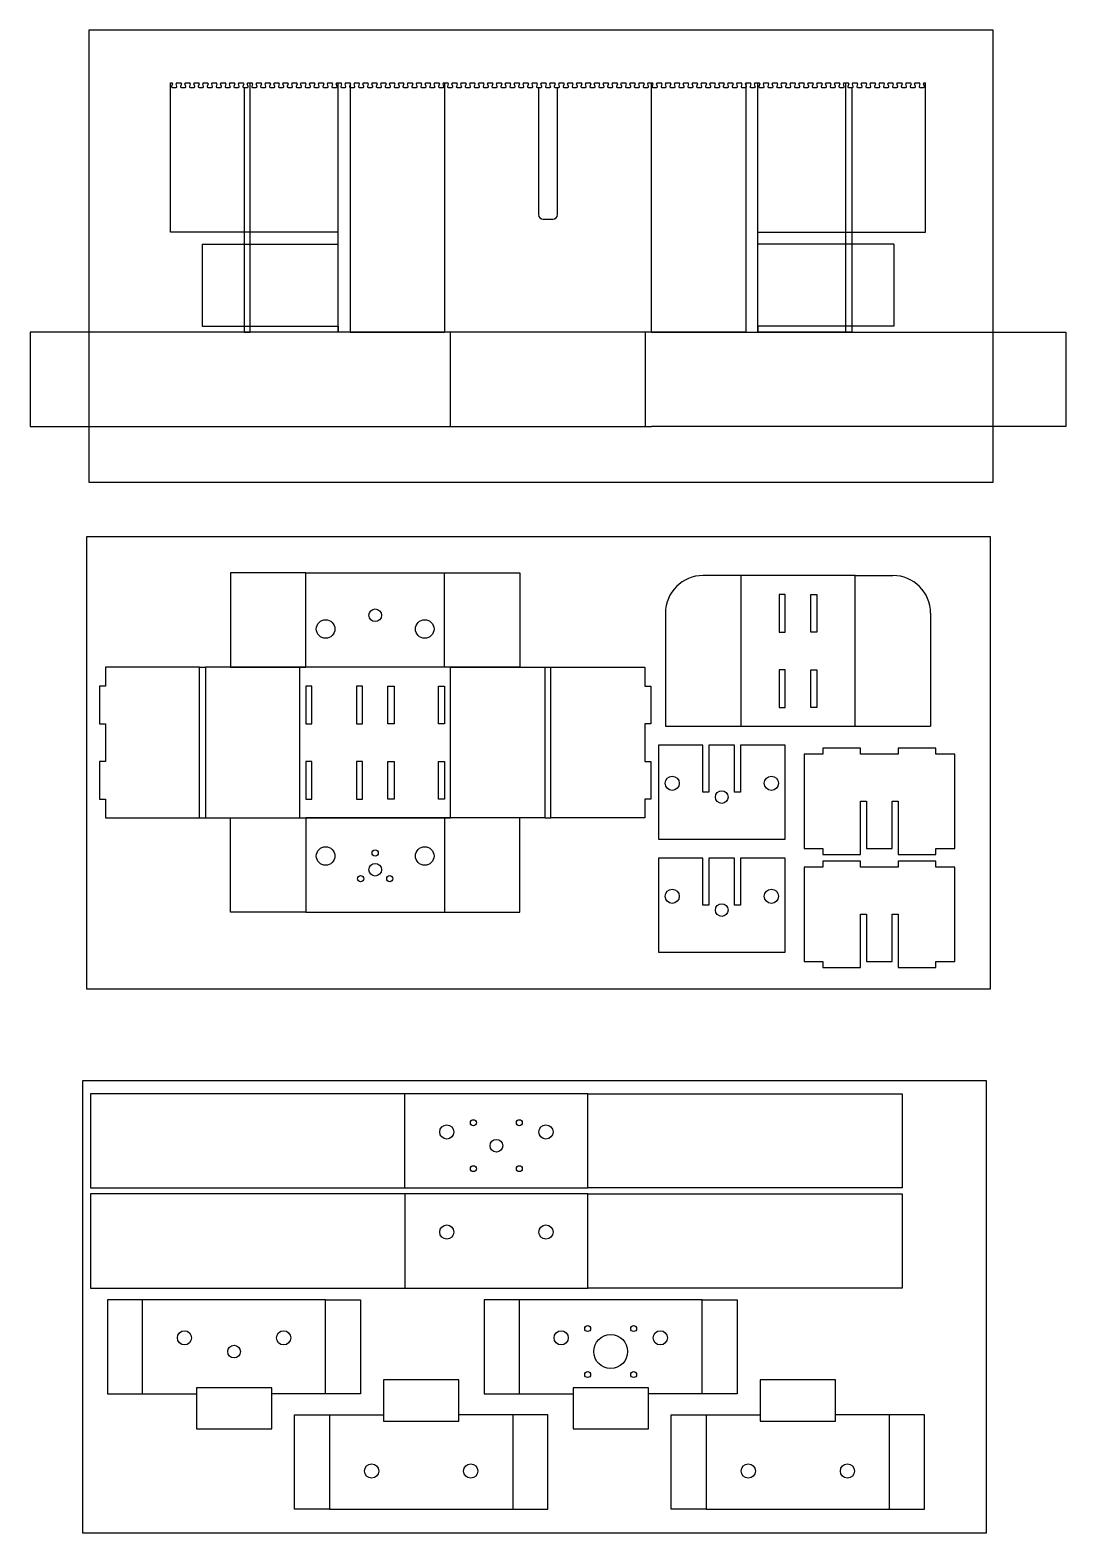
# Model space of a CAD drawing. Extents: x -68 to -11.8, y -15.7 to 62.1.
# Drawn here: x -39.28 to -11.78, y -15.71 to 24.19 of the extents above; entities that cross this region are included whole.
import ezdxf

# ---------------------------------------------------------------- set-up
doc = ezdxf.new("R2010")
doc.units = 0
for name, color, linetype in [('CUT', 5, 'CONTINUOUS'), ('DEFAULT', 7, 'CONTINUOUS'), ('SCORE', 1, 'CONTINUOUS')]:
    doc.layers.add(name, color=color, linetype=linetype)

msp = doc.modelspace()

# ---------------------------------------------------------------- linework, layer by layer
at = {"layer": 'CUT'}
for p, q in [((-35.547, 22.781), (-35.515, 22.781)), ((-35.547, 18.823), (-35.547, 22.781)), ((-35.496, 22.755), (-35.518, 22.689)), ((-35.378, 22.689), (-35.4, 22.755)), ((-35.381, 22.781), (-35.33, 22.781)), ((-35.33, 22.781), (-35.279, 22.781)), ((-35.26, 22.755), (-35.282, 22.689)), ((-35.142, 22.689), (-35.164, 22.755)), ((-35.145, 22.781), (-35.094, 22.781)), ((-35.094, 22.781), (-35.042, 22.781)), ((-35.024, 22.755), (-35.046, 22.689)), ((-34.906, 22.689), (-34.928, 22.755)), ((-34.909, 22.781), (-34.858, 22.781)), ((-34.858, 22.781), (-34.806, 22.781)), ((-34.787, 22.755), (-34.81, 22.689)), ((-34.669, 22.689), (-34.691, 22.755)), ((-34.673, 22.781), (-34.621, 22.781)), ((-34.621, 22.781), (-34.57, 22.781)), ((-34.551, 22.755), (-34.573, 22.689)), ((-34.433, 22.689), (-34.455, 22.755)), ((-34.437, 22.781), (-34.385, 22.781)), ((-34.385, 22.781), (-34.334, 22.781)), ((-34.315, 22.755), (-34.337, 22.689)), ((-34.197, 22.689), (-34.219, 22.755)), ((-34.2, 22.781), (-34.149, 22.781)), ((-34.149, 22.781), (-34.097, 22.781)), ((-34.079, 22.755), (-34.101, 22.689)), ((-33.961, 22.689), (-33.983, 22.755)), ((-33.964, 22.781), (-33.913, 22.781)), ((-33.913, 22.781), (-33.861, 22.781)), ((-33.843, 22.755), (-33.865, 22.689)), ((-33.724, 22.689), (-33.747, 22.755)), ((-33.728, 22.781), (-33.676, 22.781)), ((-33.676, 22.781), (-33.625, 22.781)), ((-33.606, 22.755), (-33.628, 22.689)), ((-33.488, 22.689), (-33.51, 22.755)), ((-33.492, 22.781), (-33.44, 22.781)), ((-33.44, 22.781), (-33.389, 22.781)), ((-33.37, 22.755), (-33.392, 22.689)), ((-33.252, 22.689), (-33.274, 22.755)), ((-33.255, 22.781), (-33.204, 22.781)), ((-33.204, 22.781), (-33.153, 22.781)), ((-33.134, 22.755), (-33.156, 22.689)), ((-33.016, 22.689), (-33.038, 22.755)), ((-33.019, 22.781), (-32.968, 22.781)), ((-32.968, 22.781), (-32.916, 22.781)), ((-32.898, 22.755), (-32.92, 22.689)), ((-32.78, 22.689), (-32.802, 22.755)), ((-32.783, 22.781), (-32.732, 22.781)), ((-32.732, 22.781), (-32.68, 22.781)), ((-32.661, 22.755), (-32.684, 22.689)), ((-32.543, 22.689), (-32.565, 22.755)), ((-32.547, 22.781), (-32.495, 22.781)), ((-32.495, 22.781), (-32.444, 22.781)), ((-32.425, 22.755), (-32.447, 22.689)), ((-32.307, 22.689), (-32.329, 22.755)), ((-32.311, 22.781), (-32.259, 22.781)), ((-32.259, 22.781), (-32.208, 22.781)), ((-32.189, 22.755), (-32.211, 22.689)), ((-32.071, 22.689), (-32.093, 22.755)), ((-32.074, 22.781), (-32.023, 22.781)), ((-32.023, 22.781), (-31.972, 22.781)), ((-31.953, 22.755), (-31.975, 22.689)), ((-31.835, 22.689), (-31.857, 22.755)), ((-31.838, 22.781), (-31.787, 22.781)), ((-31.787, 22.781), (-31.735, 22.781)), ((-31.717, 22.755), (-31.739, 22.689)), ((-31.599, 22.689), (-31.621, 22.755)), ((-31.602, 22.781), (-31.55, 22.781)), ((-31.55, 22.781), (-31.499, 22.781)), ((-31.48, 22.755), (-31.502, 22.689)), ((-31.362, 22.689), (-31.384, 22.755)), ((-31.366, 22.781), (-31.314, 22.781)), ((-31.314, 22.781), (-31.263, 22.781)), ((-31.244, 22.755), (-31.266, 22.689)), ((-31.126, 22.689), (-31.148, 22.755)), ((-31.129, 22.781), (-31.078, 22.781)), ((-31.078, 22.781), (-31.027, 22.781)), ((-31.008, 22.755), (-31.03, 22.689)), ((-30.89, 22.689), (-30.912, 22.755)), ((-30.893, 22.781), (-30.842, 22.781)), ((-30.842, 22.781), (-30.79, 22.781)), ((-30.772, 22.755), (-30.794, 22.689)), ((-30.654, 22.689), (-30.676, 22.755)), ((-30.657, 22.781), (-30.606, 22.781)), ((-30.606, 22.781), (-30.554, 22.781)), ((-30.536, 22.755), (-30.558, 22.689)), ((-30.417, 22.689), (-30.439, 22.755)), ((-30.421, 22.781), (-30.369, 22.781)), ((-30.369, 22.781), (-30.318, 22.781)), ((-30.299, 22.755), (-30.321, 22.689)), ((-30.181, 22.689), (-30.203, 22.755)), ((-30.185, 22.781), (-30.133, 22.781)), ((-30.133, 22.781), (-30.082, 22.781)), ((-30.063, 22.755), (-30.085, 22.689)), ((-29.945, 22.689), (-29.967, 22.755)), ((-29.948, 22.781), (-29.897, 22.781)), ((-29.897, 22.781), (-29.846, 22.781)), ((-29.827, 22.755), (-29.849, 22.689)), ((-29.709, 22.689), (-29.731, 22.755)), ((-29.712, 22.781), (-29.661, 22.781)), ((-29.661, 22.781), (-29.609, 22.781)), ((-29.591, 22.755), (-29.613, 22.689)), ((-29.473, 22.689), (-29.495, 22.755)), ((-29.476, 22.781), (-29.425, 22.781)), ((-29.425, 22.781), (-29.373, 22.781)), ((-29.354, 22.755), (-29.377, 22.689)), ((-29.236, 22.689), (-29.258, 22.755)), ((-29.24, 22.781), (-29.188, 22.781)), ((-29.188, 22.781), (-29.137, 22.781)), ((-29.118, 22.755), (-29.14, 22.689)), ((-29, 22.689), (-29.022, 22.755)), ((-29.004, 22.781), (-28.952, 22.781)), ((-28.952, 22.781), (-28.901, 22.781)), ((-28.882, 22.755), (-28.904, 22.689)), ((-28.764, 22.689), (-28.786, 22.755)), ((-28.767, 22.781), (-28.716, 22.781)), ((-28.716, 22.781), (-28.664, 22.781)), ((-28.646, 22.755), (-28.668, 22.689)), ((-28.528, 22.689), (-28.55, 22.755)), ((-28.531, 22.781), (-28.48, 22.781)), ((-28.48, 22.781), (-28.428, 22.781)), ((-28.41, 22.755), (-28.432, 22.689)), ((-28.291, 22.689), (-28.314, 22.755)), ((-28.295, 22.781), (-28.243, 22.781)), ((-28.243, 22.781), (-28.192, 22.781)), ((-28.173, 22.755), (-28.195, 22.689)), ((-28.055, 22.689), (-28.077, 22.755)), ((-28.059, 22.781), (-28.007, 22.781)), ((-28.007, 22.781), (-27.956, 22.781)), ((-27.937, 22.755), (-27.959, 22.689)), ((-27.819, 22.689), (-27.841, 22.755)), ((-27.822, 22.781), (-27.771, 22.781)), ((-27.771, 22.781), (-27.72, 22.781)), ((-27.701, 22.755), (-27.723, 22.689)), ((-27.583, 22.689), (-27.605, 22.755)), ((-27.586, 22.781), (-27.535, 22.781)), ((-27.535, 22.781), (-27.483, 22.781)), ((-27.465, 22.755), (-27.487, 22.689)), ((-27.347, 22.689), (-27.369, 22.755)), ((-27.35, 22.781), (-27.299, 22.781)), ((-27.299, 22.781), (-27.247, 22.781)), ((-27.228, 22.755), (-27.251, 22.689)), ((-27.11, 22.689), (-27.132, 22.755)), ((-27.114, 22.781), (-27.062, 22.781)), ((-27.062, 22.781), (-27.011, 22.781)), ((-26.992, 22.755), (-27.014, 22.689)), ((-26.874, 22.689), (-26.896, 22.755)), ((-26.878, 22.781), (-26.826, 22.781)), ((-26.826, 22.781), (-26.775, 22.781)), ((-26.756, 22.755), (-26.778, 22.689)), ((-26.638, 22.689), (-26.66, 22.755)), ((-26.641, 22.781), (-26.59, 22.781)), ((-26.59, 22.781), (-26.538, 22.781)), ((-26.52, 22.755), (-26.542, 22.689)), ((-26.402, 22.689), (-26.424, 22.755)), ((-26.405, 22.781), (-26.354, 22.781)), ((-26.354, 22.781), (-26.302, 22.781)), ((-26.284, 22.755), (-26.306, 22.689)), ((-26.165, 22.689), (-26.188, 22.755)), ((-26.169, 22.781), (-26.117, 22.781)), ((-26.117, 22.781), (-26.066, 22.781)), ((-26.047, 22.755), (-26.069, 22.689)), ((-25.929, 22.689), (-25.951, 22.755)), ((-25.933, 22.781), (-25.881, 22.781)), ((-25.881, 22.781), (-25.83, 22.781)), ((-25.811, 22.755), (-25.833, 22.689)), ((-25.693, 22.689), (-25.715, 22.755)), ((-25.696, 22.781), (-25.645, 22.781)), ((-25.645, 22.781), (-25.594, 22.781)), ((-25.575, 22.755), (-25.597, 22.689)), ((-25.457, 22.689), (-25.479, 22.755)), ((-25.46, 22.781), (-25.409, 22.781)), ((-25.409, 22.781), (-25.357, 22.781)), ((-25.339, 22.755), (-25.361, 22.689)), ((-25.221, 22.689), (-25.243, 22.755)), ((-25.224, 22.781), (-25.173, 22.781)), ((-25.173, 22.781), (-25.121, 22.781)), ((-25.102, 22.755), (-25.125, 22.689)), ((-24.984, 22.689), (-25.006, 22.755)), ((-24.988, 22.781), (-24.936, 22.781)), ((-24.936, 22.781), (-24.885, 22.781)), ((-24.866, 22.755), (-24.888, 22.689)), ((-24.748, 22.689), (-24.77, 22.755)), ((-24.752, 22.781), (-24.7, 22.781)), ((-24.7, 22.781), (-24.649, 22.781)), ((-24.63, 22.755), (-24.652, 22.689)), ((-24.512, 22.689), (-24.534, 22.755)), ((-24.515, 22.781), (-24.464, 22.781)), ((-24.464, 22.781), (-24.412, 22.781)), ((-24.394, 22.755), (-24.416, 22.689)), ((-24.276, 22.689), (-24.298, 22.755)), ((-24.279, 22.781), (-24.228, 22.781)), ((-24.228, 22.781), (-24.176, 22.781)), ((-24.158, 22.755), (-24.18, 22.689)), ((-24.039, 22.689), (-24.062, 22.755)), ((-24.043, 22.781), (-23.991, 22.781)), ((-23.991, 22.781), (-23.94, 22.781)), ((-23.921, 22.755), (-23.943, 22.689)), ((-23.803, 22.689), (-23.825, 22.755)), ((-23.807, 22.781), (-23.755, 22.781)), ((-23.755, 22.781), (-23.704, 22.781)), ((-23.685, 22.755), (-23.707, 22.689)), ((-23.567, 22.689), (-23.589, 22.755)), ((-23.57, 22.781), (-23.519, 22.781)), ((-23.519, 22.781), (-23.468, 22.781)), ((-23.449, 22.755), (-23.471, 22.689)), ((-23.331, 22.689), (-23.353, 22.755)), ((-23.334, 22.781), (-23.283, 22.781)), ((-23.283, 22.781), (-23.231, 22.781)), ((-23.213, 22.755), (-23.235, 22.689)), ((-23.095, 22.689), (-23.117, 22.755)), ((-23.098, 22.781), (-23.047, 22.781)), ((-23.047, 22.781), (-22.995, 22.781)), ((-22.976, 22.755), (-22.999, 22.689)), ((-22.858, 22.689), (-22.88, 22.755)), ((-22.862, 22.781), (-22.81, 22.781)), ((-22.81, 22.781), (-22.759, 22.781)), ((-22.74, 22.755), (-22.762, 22.689)), ((-22.622, 22.689), (-22.644, 22.755)), ((-22.626, 22.781), (-22.574, 22.781)), ((-22.574, 22.781), (-22.523, 22.781)), ((-22.504, 22.755), (-22.526, 22.689)), ((-22.386, 22.689), (-22.408, 22.755)), ((-22.389, 22.781), (-22.338, 22.781)), ((-22.338, 22.781), (-22.286, 22.781)), ((-22.268, 22.755), (-22.29, 22.689)), ((-22.15, 22.689), (-22.172, 22.755)), ((-22.153, 22.781), (-22.102, 22.781)), ((-22.102, 22.781), (-22.05, 22.781)), ((-22.032, 22.755), (-22.054, 22.689)), ((-21.913, 22.689), (-21.936, 22.755)), ((-21.917, 22.781), (-21.865, 22.781)), ((-21.865, 22.781), (-21.814, 22.781)), ((-21.795, 22.755), (-21.817, 22.689)), ((-21.677, 22.689), (-21.699, 22.755)), ((-21.681, 22.781), (-21.629, 22.781)), ((-21.629, 22.781), (-21.578, 22.781)), ((-21.559, 22.755), (-21.581, 22.689)), ((-21.441, 22.689), (-21.463, 22.755)), ((-21.444, 22.781), (-21.393, 22.781)), ((-21.393, 22.781), (-21.342, 22.781)), ((-21.323, 22.755), (-21.345, 22.689)), ((-21.205, 22.689), (-21.227, 22.755)), ((-21.208, 22.781), (-21.157, 22.781)), ((-21.157, 22.781), (-21.105, 22.781)), ((-21.087, 22.755), (-21.109, 22.689)), ((-20.969, 22.689), (-20.991, 22.755)), ((-20.972, 22.781), (-20.921, 22.781)), ((-20.921, 22.781), (-20.869, 22.781)), ((-20.85, 22.755), (-20.873, 22.689)), ((-20.732, 22.689), (-20.754, 22.755)), ((-20.736, 22.781), (-20.684, 22.781)), ((-20.684, 22.781), (-20.633, 22.781)), ((-20.614, 22.755), (-20.636, 22.689)), ((-20.496, 22.689), (-20.518, 22.755)), ((-20.5, 22.781), (-20.448, 22.781)), ((-20.448, 22.781), (-20.397, 22.781)), ((-20.378, 22.755), (-20.4, 22.689)), ((-20.26, 22.689), (-20.282, 22.755)), ((-20.263, 22.781), (-20.212, 22.781)), ((-20.212, 22.781), (-20.16, 22.781)), ((-20.142, 22.755), (-20.164, 22.689)), ((-20.024, 22.689), (-20.046, 22.755)), ((-20.027, 22.781), (-19.976, 22.781)), ((-19.976, 22.781), (-19.924, 22.781)), ((-19.906, 22.755), (-19.928, 22.689)), ((-19.787, 22.689), (-19.81, 22.755)), ((-19.791, 22.781), (-19.739, 22.781)), ((-19.739, 22.781), (-19.688, 22.781)), ((-19.669, 22.755), (-19.691, 22.689)), ((-19.551, 22.689), (-19.573, 22.755)), ((-19.555, 22.781), (-19.503, 22.781)), ((-19.503, 22.781), (-19.452, 22.781)), ((-19.433, 22.755), (-19.455, 22.689)), ((-19.315, 22.689), (-19.337, 22.755)), ((-19.318, 22.781), (-19.267, 22.781)), ((-19.267, 22.781), (-19.216, 22.781)), ((-19.197, 22.755), (-19.219, 22.689)), ((-19.079, 22.689), (-19.101, 22.755)), ((-19.082, 22.781), (-19.031, 22.781)), ((-19.031, 22.781), (-18.979, 22.781)), ((-18.961, 22.755), (-18.983, 22.689)), ((-18.843, 22.689), (-18.865, 22.755)), ((-18.846, 22.781), (-18.795, 22.781)), ((-18.795, 22.781), (-18.743, 22.781)), ((-18.724, 22.755), (-18.747, 22.689)), ((-18.606, 22.689), (-18.628, 22.755)), ((-18.61, 22.781), (-18.558, 22.781)), ((-18.558, 22.781), (-18.507, 22.781)), ((-18.488, 22.755), (-18.51, 22.689)), ((-18.37, 22.689), (-18.392, 22.755)), ((-18.374, 22.781), (-18.322, 22.781)), ((-18.322, 22.781), (-18.271, 22.781)), ((-18.252, 22.755), (-18.274, 22.689)), ((-18.134, 22.689), (-18.156, 22.755)), ((-18.137, 22.781), (-18.086, 22.781)), ((-18.086, 22.781), (-18.035, 22.781)), ((-18.016, 22.755), (-18.038, 22.689)), ((-17.898, 22.689), (-17.92, 22.755)), ((-17.901, 22.781), (-17.85, 22.781)), ((-17.85, 22.781), (-17.798, 22.781)), ((-17.78, 22.755), (-17.802, 22.689)), ((-17.661, 22.689), (-17.684, 22.755)), ((-17.665, 22.781), (-17.613, 22.781)), ((-17.613, 22.781), (-17.562, 22.781)), ((-17.543, 22.755), (-17.565, 22.689)), ((-17.425, 22.689), (-17.447, 22.755)), ((-17.429, 22.781), (-17.377, 22.781)), ((-17.377, 22.781), (-17.326, 22.781)), ((-17.307, 22.755), (-17.329, 22.689)), ((-17.189, 22.689), (-17.211, 22.755)), ((-17.192, 22.781), (-17.141, 22.781)), ((-17.141, 22.781), (-17.09, 22.781)), ((-17.071, 22.755), (-17.093, 22.689)), ((-16.953, 22.689), (-16.975, 22.755)), ((-16.956, 22.781), (-16.905, 22.781)), ((-16.905, 22.781), (-16.853, 22.781)), ((-16.835, 22.755), (-16.857, 22.689)), ((-16.717, 22.689), (-16.739, 22.755)), ((-16.72, 22.781), (-16.669, 22.781)), ((-16.669, 22.781), (-16.617, 22.781)), ((-16.599, 22.755), (-16.621, 22.689)), ((-16.48, 22.689), (-16.502, 22.755)), ((-16.484, 22.781), (-16.432, 22.781)), ((-16.432, 22.781), (-16.381, 22.781)), ((-16.362, 22.755), (-16.384, 22.689)), ((-16.244, 22.689), (-16.266, 22.755)), ((-16.248, 22.781), (-16.196, 22.781)), ((-16.196, 22.781), (-16.145, 22.781)), ((-16.126, 22.755), (-16.148, 22.689)), ((-16.008, 22.689), (-16.03, 22.755)), ((-16.011, 22.781), (-15.96, 22.781)), ((-15.96, 22.781), (-15.909, 22.781)), ((-15.89, 22.755), (-15.912, 22.689)), ((-15.772, 22.689), (-15.794, 22.755)), ((-15.775, 22.781), (-15.724, 22.781)), ((-15.724, 22.781), (-15.672, 22.781)), ((-15.654, 22.755), (-15.676, 22.689)), ((-15.536, 22.689), (-15.558, 22.755)), ((-15.539, 22.781), (-15.507, 22.781)), ((-15.507, 18.823), (-15.507, 22.781)), ((-35.5, 22.663), (-35.397, 22.663)), ((-35.263, 22.663), (-35.16, 22.663)), ((-35.027, 22.663), (-34.924, 22.663)), ((-34.791, 22.663), (-34.688, 22.663)), ((-34.555, 22.663), (-34.452, 22.663)), ((-34.318, 22.663), (-34.216, 22.663)), ((-34.082, 22.663), (-33.979, 22.663)), ((-33.846, 22.663), (-33.743, 22.663)), ((-33.61, 22.663), (-33.507, 22.663)), ((-33.374, 22.663), (-33.271, 22.663)), ((-33.137, 22.663), (-33.035, 22.663)), ((-32.901, 22.663), (-32.798, 22.663)), ((-32.665, 22.663), (-32.562, 22.663)), ((-32.429, 22.663), (-32.326, 22.663)), ((-32.192, 22.663), (-32.09, 22.663)), ((-31.956, 22.663), (-31.853, 22.663)), ((-31.72, 22.663), (-31.617, 22.663)), ((-31.484, 22.663), (-31.381, 22.663)), ((-31.248, 22.663), (-31.145, 22.663)), ((-31.011, 22.663), (-30.909, 22.663)), ((-30.775, 22.663), (-30.672, 22.663)), ((-30.539, 22.663), (-30.436, 22.663)), ((-30.303, 22.663), (-30.2, 22.663)), ((-30.066, 22.663), (-29.964, 22.663)), ((-29.83, 22.663), (-29.727, 22.663)), ((-29.594, 22.663), (-29.491, 22.663)), ((-29.358, 22.663), (-29.255, 22.663)), ((-29.122, 22.663), (-29.019, 22.663)), ((-28.885, 22.663), (-28.783, 22.663)), ((-28.649, 22.663), (-28.546, 22.663)), ((-28.413, 22.663), (-28.31, 22.663)), ((-28.177, 22.663), (-28.074, 22.663)), ((-27.941, 22.663), (-27.838, 22.663)), ((-27.704, 22.663), (-27.601, 22.663)), ((-27.468, 22.663), (-27.365, 22.663)), ((-27.232, 22.663), (-27.129, 22.663)), ((-26.996, 22.663), (-26.893, 22.663)), ((-26.759, 22.663), (-26.657, 22.663)), ((-26.523, 22.663), (-26.42, 22.663)), ((-26.287, 22.663), (-26.184, 22.663)), ((-26.051, 22.663), (-25.948, 22.663)), ((-25.815, 22.663), (-25.712, 22.663)), ((-25.777, 22.663), (-25.777, 19.288)), ((-25.578, 22.663), (-25.475, 22.663)), ((-25.342, 22.663), (-25.239, 22.663)), ((-25.277, 19.288), (-25.277, 22.663)), ((-25.106, 22.663), (-25.003, 22.663)), ((-24.87, 22.663), (-24.767, 22.663)), ((-24.633, 22.663), (-24.531, 22.663)), ((-24.397, 22.663), (-24.294, 22.663)), ((-24.161, 22.663), (-24.058, 22.663)), ((-23.925, 22.663), (-23.822, 22.663)), ((-23.689, 22.663), (-23.586, 22.663)), ((-23.452, 22.663), (-23.349, 22.663)), ((-23.216, 22.663), (-23.113, 22.663)), ((-22.98, 22.663), (-22.877, 22.663)), ((-22.744, 22.663), (-22.641, 22.663)), ((-22.507, 22.663), (-22.405, 22.663)), ((-22.271, 22.663), (-22.168, 22.663)), ((-22.035, 22.663), (-21.932, 22.663)), ((-21.799, 22.663), (-21.696, 22.663)), ((-21.563, 22.663), (-21.46, 22.663)), ((-21.326, 22.663), (-21.223, 22.663)), ((-21.09, 22.663), (-20.987, 22.663)), ((-20.854, 22.663), (-20.751, 22.663)), ((-20.618, 22.663), (-20.515, 22.663)), ((-20.381, 22.663), (-20.279, 22.663)), ((-20.145, 22.663), (-20.042, 22.663)), ((-19.909, 22.663), (-19.806, 22.663)), ((-19.673, 22.663), (-19.57, 22.663)), ((-19.437, 22.663), (-19.334, 22.663)), ((-19.2, 22.663), (-19.097, 22.663)), ((-18.964, 22.663), (-18.861, 22.663)), ((-18.728, 22.663), (-18.625, 22.663)), ((-18.492, 22.663), (-18.389, 22.663)), ((-18.255, 22.663), (-18.153, 22.663)), ((-18.019, 22.663), (-17.916, 22.663)), ((-17.783, 22.663), (-17.68, 22.663)), ((-17.547, 22.663), (-17.444, 22.663)), ((-17.311, 22.663), (-17.208, 22.663)), ((-17.074, 22.663), (-16.972, 22.663)), ((-16.838, 22.663), (-16.735, 22.663)), ((-16.602, 22.663), (-16.499, 22.663)), ((-16.366, 22.663), (-16.263, 22.663)), ((-16.129, 22.663), (-16.027, 22.663)), ((-15.893, 22.663), (-15.79, 22.663)), ((-15.657, 22.663), (-15.554, 22.663)), ((-25.652, 19.163), (-25.402, 19.163)), ((-31.097, 18.823), (-35.547, 18.823)), ((-31.097, 18.503), (-31.097, 18.823)), ((-19.957, 18.503), (-19.957, 18.823)), ((-19.957, 18.823), (-15.507, 18.823)), ((-34.707, 18.503), (-31.097, 18.503)), ((-34.707, 18.503), (-34.707, 16.323)), ((-16.347, 18.503), (-19.957, 18.503)), ((-16.347, 18.503), (-16.347, 16.323)), ((-28.277, 16.163), (-39.277, 16.163)), ((-39.277, 16.163), (-39.277, 13.663)), ((-34.707, 16.323), (-31.097, 16.323)), ((-33.597, 16.163), (-33.437, 16.163)), ((-31.097, 16.323), (-31.097, 16.163)), ((-30.777, 16.163), (-28.277, 16.163)), ((-20.277, 16.163), (-22.777, 16.163)), ((-22.777, 16.163), (-11.777, 16.163)), ((-16.347, 16.323), (-19.957, 16.323)), ((-19.957, 16.323), (-19.957, 16.163)), ((-17.617, 16.163), (-19.957, 16.163)), ((-17.457, 16.163), (-17.617, 16.163)), ((-11.777, 16.163), (-11.777, 13.663)), ((-39.277, 13.663), (-28.277, 13.663)), ((-28.277, 13.663), (-22.777, 13.663)), ((-11.777, 13.663), (-22.777, 13.663)), ((-31.955, 9.772), (-33.955, 9.772)), ((-33.955, 9.772), (-33.955, 7.272)), ((-31.955, 9.772), (-28.275, 9.772)), ((-28.275, 9.772), (-26.275, 9.772)), ((-26.275, 9.772), (-26.275, 7.272)), ((-20.41, 9.705), (-21.41, 9.705)), ((-17.37, 9.705), (-20.41, 9.705)), ((-17.37, 9.705), (-16.37, 9.705)), ((-19.23, 9.205), (-19.39, 9.205)), ((-19.39, 9.205), (-19.39, 8.205)), ((-19.23, 8.205), (-19.23, 9.205)), ((-18.55, 8.205), (-18.55, 9.205)), ((-18.55, 9.205), (-18.39, 9.205)), ((-18.39, 9.205), (-18.39, 8.205)), ((-22.41, 8.705), (-22.41, 5.705)), ((-15.37, 8.705), (-15.37, 5.705)), ((-19.39, 8.205), (-19.23, 8.205)), ((-18.39, 8.205), (-18.55, 8.205)), ((-34.775, 7.272), (-37.275, 7.272)), ((-37.275, 7.272), (-37.275, 6.772)), ((-34.775, 7.272), (-34.615, 7.272)), ((-32.115, 7.272), (-34.615, 7.272)), ((-33.955, 7.272), (-31.955, 7.272)), ((-26.275, 7.272), (-28.275, 7.272)), ((-28.115, 7.272), (-25.615, 7.272)), ((-25.615, 7.272), (-25.455, 7.272)), ((-25.455, 7.272), (-22.955, 7.272)), ((-22.955, 7.272), (-22.955, 6.772)), ((-19.23, 7.205), (-19.39, 7.205)), ((-19.39, 7.205), (-19.39, 6.205)), ((-19.23, 6.205), (-19.23, 7.205)), ((-18.55, 6.205), (-18.55, 7.205)), ((-18.55, 7.205), (-18.39, 7.205)), ((-18.39, 7.205), (-18.39, 6.205)), ((-37.275, 6.772), (-37.435, 6.772)), ((-37.435, 6.772), (-37.435, 5.772)), ((-31.795, 6.772), (-31.955, 6.772)), ((-31.955, 6.772), (-31.955, 5.772)), ((-31.795, 5.772), (-31.795, 6.772)), ((-30.455, 6.772), (-30.615, 6.772)), ((-30.615, 6.772), (-30.615, 5.772)), ((-30.455, 5.772), (-30.455, 6.772)), ((-29.775, 5.772), (-29.775, 6.772)), ((-29.775, 6.772), (-29.615, 6.772)), ((-29.615, 6.772), (-29.615, 5.772)), ((-28.435, 5.772), (-28.435, 6.772)), ((-28.435, 6.772), (-28.275, 6.772)), ((-28.275, 6.772), (-28.275, 5.772)), ((-22.955, 6.772), (-22.795, 6.772)), ((-22.795, 6.772), (-22.795, 5.772)), ((-19.39, 6.205), (-19.23, 6.205)), ((-18.39, 6.205), (-18.55, 6.205)), ((-37.435, 5.772), (-37.275, 5.772)), ((-37.275, 5.772), (-37.275, 4.772)), ((-31.955, 5.772), (-31.795, 5.772)), ((-30.615, 5.772), (-30.455, 5.772)), ((-29.615, 5.772), (-29.775, 5.772)), ((-28.275, 5.772), (-28.435, 5.772)), ((-22.795, 5.772), (-22.955, 5.772)), ((-22.955, 5.772), (-22.955, 4.772)), ((-22.41, 5.705), (-15.37, 5.705)), ((-20.41, 5.705), (-17.37, 5.705)), ((-21.413, 5.202), (-22.593, 5.202)), ((-22.593, 5.202), (-22.593, 2.702)), ((-21.413, 3.952), (-21.413, 5.202)), ((-20.573, 5.202), (-21.253, 5.202)), ((-21.253, 5.202), (-21.253, 3.952)), ((-20.573, 3.952), (-20.573, 5.202)), ((-19.233, 5.202), (-20.413, 5.202)), ((-20.413, 5.202), (-20.413, 3.952)), ((-19.233, 2.702), (-19.233, 5.202)), ((-18.228, 4.962), (-18.728, 4.962)), ((-18.728, 4.962), (-18.728, 2.462)), ((-17.228, 5.122), (-18.228, 5.122)), ((-18.228, 5.122), (-18.228, 4.962)), ((-17.228, 4.962), (-17.228, 5.122)), ((-16.228, 4.962), (-17.228, 4.962)), ((-15.228, 5.122), (-16.228, 5.122)), ((-16.228, 5.122), (-16.228, 4.962)), ((-15.228, 4.962), (-15.228, 5.122)), ((-14.728, 4.962), (-15.228, 4.962)), ((-14.728, 2.462), (-14.728, 4.962)), ((-37.275, 4.772), (-37.435, 4.772)), ((-37.435, 4.772), (-37.435, 3.772)), ((-31.795, 4.772), (-31.955, 4.772)), ((-31.955, 4.772), (-31.955, 3.772)), ((-31.795, 3.772), (-31.795, 4.772)), ((-30.455, 4.772), (-30.615, 4.772)), ((-30.615, 4.772), (-30.615, 3.772)), ((-30.455, 3.772), (-30.455, 4.772)), ((-29.775, 3.772), (-29.775, 4.772)), ((-29.775, 4.772), (-29.615, 4.772)), ((-29.615, 4.772), (-29.615, 3.772)), ((-28.435, 3.772), (-28.435, 4.772)), ((-28.435, 4.772), (-28.275, 4.772)), ((-28.275, 4.772), (-28.275, 3.772)), ((-22.955, 4.772), (-22.795, 4.772)), ((-22.795, 4.772), (-22.795, 3.772)), ((-37.435, 3.772), (-37.275, 3.772)), ((-37.275, 3.772), (-37.275, 3.272)), ((-31.955, 3.772), (-31.795, 3.772)), ((-30.615, 3.772), (-30.455, 3.772)), ((-29.615, 3.772), (-29.775, 3.772)), ((-28.275, 3.772), (-28.435, 3.772)), ((-22.795, 3.772), (-22.955, 3.772)), ((-22.955, 3.772), (-22.955, 3.272)), ((-21.253, 3.952), (-21.413, 3.952)), ((-20.413, 3.952), (-20.573, 3.952)), ((-17.228, 2.462), (-17.228, 3.712)), ((-17.228, 3.712), (-17.068, 3.712)), ((-17.068, 3.712), (-17.068, 2.462)), ((-16.388, 2.462), (-16.388, 3.712)), ((-16.388, 3.712), (-16.228, 3.712)), ((-16.228, 3.712), (-16.228, 2.462)), ((-37.275, 3.272), (-34.775, 3.272)), ((-34.775, 3.272), (-34.615, 3.272)), ((-34.615, 3.272), (-32.115, 3.272)), ((-33.955, 3.272), (-31.955, 3.272)), ((-33.955, 0.772), (-33.955, 3.272)), ((-26.275, 3.272), (-28.275, 3.272)), ((-25.615, 3.272), (-28.115, 3.272)), ((-26.275, 0.772), (-26.275, 3.272)), ((-25.615, 3.272), (-25.455, 3.272)), ((-22.955, 3.272), (-25.455, 3.272)), ((-22.593, 2.702), (-19.233, 2.702)), ((-18.728, 2.462), (-18.228, 2.462)), ((-18.228, 2.462), (-18.228, 2.302)), ((-17.228, 2.302), (-17.228, 2.462)), ((-17.068, 2.462), (-16.388, 2.462)), ((-16.228, 2.462), (-16.228, 2.302)), ((-15.228, 2.302), (-15.228, 2.462)), ((-15.228, 2.462), (-14.728, 2.462)), ((-21.413, 2.202), (-22.593, 2.202)), ((-22.593, 2.202), (-22.593, -0.298)), ((-21.413, 0.952), (-21.413, 2.202)), ((-20.573, 2.202), (-21.253, 2.202)), ((-21.253, 2.202), (-21.253, 0.952)), ((-20.573, 0.952), (-20.573, 2.202)), ((-19.233, 2.202), (-20.413, 2.202)), ((-20.413, 2.202), (-20.413, 0.952)), ((-19.233, -0.298), (-19.233, 2.202)), ((-18.228, 2.302), (-17.228, 2.302)), ((-17.228, 2.122), (-18.228, 2.122)), ((-18.228, 2.122), (-18.228, 1.962)), ((-17.228, 1.962), (-17.228, 2.122)), ((-16.228, 2.302), (-15.228, 2.302)), ((-15.228, 2.122), (-16.228, 2.122)), ((-16.228, 2.122), (-16.228, 1.962)), ((-15.228, 1.962), (-15.228, 2.122)), ((-18.228, 1.962), (-18.728, 1.962)), ((-18.728, 1.962), (-18.728, -0.538)), ((-16.228, 1.962), (-17.228, 1.962)), ((-14.728, 1.962), (-15.228, 1.962)), ((-14.728, -0.538), (-14.728, 1.962)), ((-21.253, 0.952), (-21.413, 0.952)), ((-20.413, 0.952), (-20.573, 0.952)), ((-31.955, 0.772), (-33.955, 0.772)), ((-31.955, 0.772), (-28.275, 0.772)), ((-28.275, 0.772), (-26.275, 0.772)), ((-17.228, -0.538), (-17.228, 0.712)), ((-17.228, 0.712), (-17.068, 0.712)), ((-17.068, 0.712), (-17.068, -0.538)), ((-16.388, -0.538), (-16.388, 0.712)), ((-16.388, 0.712), (-16.228, 0.712)), ((-16.228, 0.712), (-16.228, -0.538)), ((-22.593, -0.298), (-19.233, -0.298)), ((-18.728, -0.538), (-18.228, -0.538)), ((-18.228, -0.538), (-18.228, -0.698)), ((-18.228, -0.698), (-17.228, -0.698)), ((-17.228, -0.698), (-17.228, -0.538)), ((-17.068, -0.538), (-16.388, -0.538)), ((-16.228, -0.538), (-16.228, -0.698)), ((-16.228, -0.698), (-15.228, -0.698)), ((-15.228, -0.698), (-15.228, -0.538)), ((-15.228, -0.538), (-14.728, -0.538)), ((-37.668, -4.054), (-37.668, -6.554)), ((-29.328, -4.054), (-37.668, -4.054)), ((-24.468, -4.054), (-29.328, -4.054)), ((-24.468, -4.054), (-16.128, -4.054)), ((-16.128, -4.054), (-16.128, -6.554)), ((-37.668, -6.554), (-29.328, -6.554)), ((-29.328, -6.71), (-37.668, -6.71)), ((-37.668, -6.71), (-37.668, -9.21)), ((-29.328, -6.554), (-24.468, -6.554)), ((-24.468, -6.71), (-29.328, -6.71)), ((-16.128, -6.554), (-24.468, -6.554)), ((-24.468, -6.71), (-16.128, -6.71)), ((-16.128, -6.71), (-16.128, -9.21)), ((-37.668, -9.21), (-29.328, -9.21)), ((-36.292, -9.519), (-37.222, -9.519)), ((-37.222, -9.519), (-37.222, -12.019)), ((-31.432, -9.519), (-36.292, -9.519)), ((-31.432, -9.519), (-30.502, -9.519)), ((-30.502, -9.519), (-30.502, -12.019)), ((-29.328, -9.21), (-24.468, -9.21)), ((-26.292, -9.519), (-27.222, -9.519)), ((-27.222, -9.519), (-27.222, -12.019)), ((-21.432, -9.519), (-26.292, -9.519)), ((-16.128, -9.21), (-24.468, -9.21)), ((-21.432, -9.519), (-20.502, -9.519)), ((-20.502, -9.519), (-20.502, -12.019)), ((-34.862, -11.859), (-34.862, -12.949)), ((-32.862, -12.949), (-32.862, -11.859)), ((-29.894, -11.65), (-29.894, -12.74)), ((-27.894, -11.65), (-29.894, -11.65)), ((-27.894, -12.74), (-27.894, -11.65)), ((-24.862, -11.859), (-24.862, -12.949)), ((-22.862, -12.949), (-22.862, -11.859)), ((-19.894, -11.65), (-19.894, -12.74)), ((-17.894, -11.65), (-19.894, -11.65)), ((-17.894, -12.74), (-17.894, -11.65)), ((-37.222, -12.019), (-36.292, -12.019)), ((-36.292, -12.019), (-34.862, -12.019)), ((-31.432, -12.019), (-32.862, -12.019)), ((-30.502, -12.019), (-31.432, -12.019)), ((-27.222, -12.019), (-26.292, -12.019)), ((-26.292, -12.019), (-24.862, -12.019)), ((-21.432, -12.019), (-22.862, -12.019)), ((-20.502, -12.019), (-21.432, -12.019)), ((-32.254, -15.08), (-32.254, -12.58)), ((-32.254, -12.58), (-31.324, -12.58)), ((-31.324, -12.58), (-29.894, -12.58)), ((-26.464, -12.58), (-27.894, -12.58)), ((-25.534, -12.58), (-26.464, -12.58)), ((-25.534, -15.08), (-25.534, -12.58)), ((-22.254, -15.08), (-22.254, -12.58)), ((-22.254, -12.58), (-21.324, -12.58)), ((-21.324, -12.58), (-19.894, -12.58)), ((-16.464, -12.58), (-17.894, -12.58)), ((-15.534, -12.58), (-16.464, -12.58)), ((-15.534, -15.08), (-15.534, -12.58)), ((-34.862, -12.949), (-32.862, -12.949)), ((-24.862, -12.949), (-22.862, -12.949)), ((-31.324, -15.08), (-32.254, -15.08)), ((-31.324, -15.08), (-26.464, -15.08)), ((-26.464, -15.08), (-25.534, -15.08)), ((-21.324, -15.08), (-22.254, -15.08)), ((-21.324, -15.08), (-16.464, -15.08)), ((-16.464, -15.08), (-15.534, -15.08))]:
    msp.add_line(p, q, dxfattribs=at)
for centre, radius in [((-30.115, 8.649), 0.168), ((-31.431, 8.285), 0.247), ((-28.799, 8.285), 0.247), ((-22.229, 4.189), 0.188), ((-20.913, 3.825), 0.168), ((-19.597, 4.189), 0.188), ((-31.431, 2.259), 0.247), ((-30.115, 2.341), 0.0825), ((-28.799, 2.259), 0.247), ((-30.115, 1.895), 0.168), ((-30.502, 1.655), 0.0825), ((-29.727, 1.655), 0.0825), ((-22.229, 1.189), 0.188), ((-19.597, 1.189), 0.188), ((-20.913, 0.825), 0.168), ((-27.508, -4.821), 0.0787), ((-26.288, -4.821), 0.0787), ((-28.214, -5.067), 0.188), ((-25.582, -5.067), 0.188), ((-26.898, -5.431), 0.168), ((-27.508, -6.041), 0.0787), ((-26.288, -6.041), 0.0787), ((-28.214, -7.723), 0.188), ((-25.582, -7.723), 0.188), ((-35.178, -10.532), 0.188), ((-32.546, -10.532), 0.188), ((-25.178, -10.532), 0.188), ((-24.473, -10.286), 0.0787), ((-23.252, -10.286), 0.0787), ((-22.546, -10.532), 0.188), ((-33.862, -10.896), 0.168), ((-23.862, -10.896), 0.45), ((-24.473, -11.507), 0.0787), ((-23.252, -11.507), 0.0787), ((-30.21, -14.067), 0.188), ((-27.578, -14.067), 0.188), ((-20.21, -14.067), 0.188), ((-17.578, -14.067), 0.188)]:
    msp.add_circle(centre, radius, dxfattribs=at)
for centre, radius, start, end in [((-35.515, 22.761), 0.0197, 341.5651, 90), ((-35.381, 22.761), 0.0197, 90, 198.4349), ((-35.279, 22.761), 0.0197, 341.5651, 90), ((-35.145, 22.761), 0.0197, 90, 198.4349), ((-35.042, 22.761), 0.0197, 341.5651, 90), ((-34.909, 22.761), 0.0197, 90, 198.4349), ((-34.806, 22.761), 0.0197, 341.5651, 90), ((-34.673, 22.761), 0.0197, 90, 198.4349), ((-34.57, 22.761), 0.0197, 341.5651, 90), ((-34.437, 22.761), 0.0197, 90, 198.4349), ((-34.334, 22.761), 0.0197, 341.5651, 90), ((-34.2, 22.761), 0.0197, 90, 198.4349), ((-34.097, 22.761), 0.0197, 341.5651, 90), ((-33.964, 22.761), 0.0197, 90, 198.4349), ((-33.861, 22.761), 0.0197, 341.5651, 90), ((-33.728, 22.761), 0.0197, 90, 198.4349), ((-33.625, 22.761), 0.0197, 341.5651, 90), ((-33.492, 22.761), 0.0197, 90, 198.4349), ((-33.389, 22.761), 0.0197, 341.5651, 90), ((-33.255, 22.761), 0.0197, 90, 198.4349), ((-33.153, 22.761), 0.0197, 341.5651, 90), ((-33.019, 22.761), 0.0197, 90, 198.4349), ((-32.916, 22.761), 0.0197, 341.5651, 90), ((-32.783, 22.761), 0.0197, 90, 198.4349), ((-32.68, 22.761), 0.0197, 341.5651, 90), ((-32.547, 22.761), 0.0197, 90, 198.4349), ((-32.444, 22.761), 0.0197, 341.5651, 90), ((-32.311, 22.761), 0.0197, 90, 198.4349), ((-32.208, 22.761), 0.0197, 341.5651, 90), ((-32.074, 22.761), 0.0197, 90, 198.4349), ((-31.972, 22.761), 0.0197, 341.5651, 90), ((-31.838, 22.761), 0.0197, 90, 198.4349), ((-31.735, 22.761), 0.0197, 341.5651, 90), ((-31.602, 22.761), 0.0197, 90, 198.4349), ((-31.499, 22.761), 0.0197, 341.5651, 90), ((-31.366, 22.761), 0.0197, 90, 198.4349), ((-31.263, 22.761), 0.0197, 341.5651, 90), ((-31.129, 22.761), 0.0197, 90, 198.4349), ((-31.027, 22.761), 0.0197, 341.5651, 90), ((-30.893, 22.761), 0.0197, 90, 198.4349), ((-30.79, 22.761), 0.0197, 341.5651, 90), ((-30.657, 22.761), 0.0197, 90, 198.4349), ((-30.554, 22.761), 0.0197, 341.5651, 90), ((-30.421, 22.761), 0.0197, 90, 198.4349), ((-30.318, 22.761), 0.0197, 341.5651, 90), ((-30.185, 22.761), 0.0197, 90, 198.4349), ((-30.082, 22.761), 0.0197, 341.5651, 90), ((-29.948, 22.761), 0.0197, 90, 198.4349), ((-29.846, 22.761), 0.0197, 341.5651, 90), ((-29.712, 22.761), 0.0197, 90, 198.4349), ((-29.609, 22.761), 0.0197, 341.5651, 90), ((-29.476, 22.761), 0.0197, 90, 198.4349), ((-29.373, 22.761), 0.0197, 341.5651, 90), ((-29.24, 22.761), 0.0197, 90, 198.4349), ((-29.137, 22.761), 0.0197, 341.5651, 90), ((-29.004, 22.761), 0.0197, 90, 198.4349), ((-28.901, 22.761), 0.0197, 341.5651, 90), ((-28.767, 22.761), 0.0197, 90, 198.4349), ((-28.664, 22.761), 0.0197, 341.5651, 90), ((-28.531, 22.761), 0.0197, 90, 198.4349), ((-28.428, 22.761), 0.0197, 341.5651, 90), ((-28.295, 22.761), 0.0197, 90, 198.4349), ((-28.192, 22.761), 0.0197, 341.5651, 90), ((-28.059, 22.761), 0.0197, 90, 198.4349), ((-27.956, 22.761), 0.0197, 341.5651, 90), ((-27.822, 22.761), 0.0197, 90, 198.4349), ((-27.72, 22.761), 0.0197, 341.5651, 90), ((-27.586, 22.761), 0.0197, 90, 198.4349), ((-27.483, 22.761), 0.0197, 341.5651, 90), ((-27.35, 22.761), 0.0197, 90, 198.4349), ((-27.247, 22.761), 0.0197, 341.5651, 90), ((-27.114, 22.761), 0.0197, 90, 198.4349), ((-27.011, 22.761), 0.0197, 341.5651, 90), ((-26.878, 22.761), 0.0197, 90, 198.4349), ((-26.775, 22.761), 0.0197, 341.5651, 90), ((-26.641, 22.761), 0.0197, 90, 198.4349), ((-26.538, 22.761), 0.0197, 341.5651, 90), ((-26.405, 22.761), 0.0197, 90, 198.4349), ((-26.302, 22.761), 0.0197, 341.5651, 90), ((-26.169, 22.761), 0.0197, 90, 198.4349), ((-26.066, 22.761), 0.0197, 341.5651, 90), ((-25.933, 22.761), 0.0197, 90, 198.4349), ((-25.83, 22.761), 0.0197, 341.5651, 90), ((-25.696, 22.761), 0.0197, 90, 198.4349), ((-25.594, 22.761), 0.0197, 341.5651, 90), ((-25.46, 22.761), 0.0197, 90, 198.4349), ((-25.357, 22.761), 0.0197, 341.5651, 90), ((-25.224, 22.761), 0.0197, 90, 198.4349), ((-25.121, 22.761), 0.0197, 341.5651, 90), ((-24.988, 22.761), 0.0197, 90, 198.4349), ((-24.885, 22.761), 0.0197, 341.5651, 90), ((-24.752, 22.761), 0.0197, 90, 198.4349), ((-24.649, 22.761), 0.0197, 341.5651, 90), ((-24.515, 22.761), 0.0197, 90, 198.4349), ((-24.412, 22.761), 0.0197, 341.5651, 90), ((-24.279, 22.761), 0.0197, 90, 198.4349), ((-24.176, 22.761), 0.0197, 341.5651, 90), ((-24.043, 22.761), 0.0197, 90, 198.4349), ((-23.94, 22.761), 0.0197, 341.5651, 90), ((-23.807, 22.761), 0.0197, 90, 198.4349), ((-23.704, 22.761), 0.0197, 341.5651, 90), ((-23.57, 22.761), 0.0197, 90, 198.4349), ((-23.468, 22.761), 0.0197, 341.5651, 90), ((-23.334, 22.761), 0.0197, 90, 198.4349), ((-23.231, 22.761), 0.0197, 341.5651, 90), ((-23.098, 22.761), 0.0197, 90, 198.4349), ((-22.995, 22.761), 0.0197, 341.5651, 90), ((-22.862, 22.761), 0.0197, 90, 198.4349), ((-22.759, 22.761), 0.0197, 341.5651, 90), ((-22.626, 22.761), 0.0197, 90, 198.4349), ((-22.523, 22.761), 0.0197, 341.5651, 90), ((-22.389, 22.761), 0.0197, 90, 198.4349), ((-22.286, 22.761), 0.0197, 341.5651, 90), ((-22.153, 22.761), 0.0197, 90, 198.4349), ((-22.05, 22.761), 0.0197, 341.5651, 90), ((-21.917, 22.761), 0.0197, 90, 198.4349), ((-21.814, 22.761), 0.0197, 341.5651, 90), ((-21.681, 22.761), 0.0197, 90, 198.4349), ((-21.578, 22.761), 0.0197, 341.5651, 90), ((-21.444, 22.761), 0.0197, 90, 198.4349), ((-21.342, 22.761), 0.0197, 341.5651, 90), ((-21.208, 22.761), 0.0197, 90, 198.4349), ((-21.105, 22.761), 0.0197, 341.5651, 90), ((-20.972, 22.761), 0.0197, 90, 198.4349), ((-20.869, 22.761), 0.0197, 341.5651, 90), ((-20.736, 22.761), 0.0197, 90, 198.4349), ((-20.633, 22.761), 0.0197, 341.5651, 90), ((-20.5, 22.761), 0.0197, 90, 198.4349), ((-20.397, 22.761), 0.0197, 341.5651, 90), ((-20.263, 22.761), 0.0197, 90, 198.4349), ((-20.16, 22.761), 0.0197, 341.5651, 90), ((-20.027, 22.761), 0.0197, 90, 198.4349), ((-19.924, 22.761), 0.0197, 341.5651, 90), ((-19.791, 22.761), 0.0197, 90, 198.4349), ((-19.688, 22.761), 0.0197, 341.5651, 90), ((-19.555, 22.761), 0.0197, 90, 198.4349), ((-19.452, 22.761), 0.0197, 341.5651, 90), ((-19.318, 22.761), 0.0197, 90, 198.4349), ((-19.216, 22.761), 0.0197, 341.5651, 90), ((-19.082, 22.761), 0.0197, 90, 198.4349), ((-18.979, 22.761), 0.0197, 341.5651, 90), ((-18.846, 22.761), 0.0197, 90, 198.4349), ((-18.743, 22.761), 0.0197, 341.5651, 90), ((-18.61, 22.761), 0.0197, 90, 198.4349), ((-18.507, 22.761), 0.0197, 341.5651, 90), ((-18.374, 22.761), 0.0197, 90, 198.4349), ((-18.271, 22.761), 0.0197, 341.5651, 90), ((-18.137, 22.761), 0.0197, 90, 198.4349), ((-18.035, 22.761), 0.0197, 341.5651, 90), ((-17.901, 22.761), 0.0197, 90, 198.4349), ((-17.798, 22.761), 0.0197, 341.5651, 90), ((-17.665, 22.761), 0.0197, 90, 198.4349), ((-17.562, 22.761), 0.0197, 341.5651, 90), ((-17.429, 22.761), 0.0197, 90, 198.4349), ((-17.326, 22.761), 0.0197, 341.5651, 90), ((-17.192, 22.761), 0.0197, 90, 198.4349), ((-17.09, 22.761), 0.0197, 341.5651, 90), ((-16.956, 22.761), 0.0197, 90, 198.4349), ((-16.853, 22.761), 0.0197, 341.5651, 90), ((-16.72, 22.761), 0.0197, 90, 198.4349), ((-16.617, 22.761), 0.0197, 341.5651, 90), ((-16.484, 22.761), 0.0197, 90, 198.4349), ((-16.381, 22.761), 0.0197, 341.5651, 90), ((-16.248, 22.761), 0.0197, 90, 198.4349), ((-16.145, 22.761), 0.0197, 341.5651, 90), ((-16.011, 22.761), 0.0197, 90, 198.4349), ((-15.909, 22.761), 0.0197, 341.5651, 90), ((-15.775, 22.761), 0.0197, 90, 198.4349), ((-15.672, 22.761), 0.0197, 341.5651, 90), ((-15.539, 22.761), 0.0197, 90, 198.4349), ((-35.5, 22.683), 0.0197, 161.5651, 270), ((-35.397, 22.683), 0.0197, 270, 18.4349), ((-35.263, 22.683), 0.0197, 161.5651, 270), ((-35.16, 22.683), 0.0197, 270, 18.4349), ((-35.027, 22.683), 0.0197, 161.5651, 270), ((-34.924, 22.683), 0.0197, 270, 18.4349), ((-34.791, 22.683), 0.0197, 161.5651, 270), ((-34.688, 22.683), 0.0197, 270, 18.4349), ((-34.555, 22.683), 0.0197, 161.5651, 270), ((-34.452, 22.683), 0.0197, 270, 18.4349), ((-34.318, 22.683), 0.0197, 161.5651, 270), ((-34.216, 22.683), 0.0197, 270, 18.4349), ((-34.082, 22.683), 0.0197, 161.5651, 270), ((-33.979, 22.683), 0.0197, 270, 18.4349), ((-33.846, 22.683), 0.0197, 161.5651, 270), ((-33.743, 22.683), 0.0197, 270, 18.4349), ((-33.61, 22.683), 0.0197, 161.5651, 270), ((-33.507, 22.683), 0.0197, 270, 18.4349), ((-33.374, 22.683), 0.0197, 161.5651, 270), ((-33.271, 22.683), 0.0197, 270, 18.4349), ((-33.137, 22.683), 0.0197, 161.5651, 270), ((-33.035, 22.683), 0.0197, 270, 18.4349), ((-32.901, 22.683), 0.0197, 161.5651, 270), ((-32.798, 22.683), 0.0197, 270, 18.4349), ((-32.665, 22.683), 0.0197, 161.5651, 270), ((-32.562, 22.683), 0.0197, 270, 18.4349), ((-32.429, 22.683), 0.0197, 161.5651, 270), ((-32.326, 22.683), 0.0197, 270, 18.4349), ((-32.192, 22.683), 0.0197, 161.5651, 270), ((-32.09, 22.683), 0.0197, 270, 18.4349), ((-31.956, 22.683), 0.0197, 161.5651, 270), ((-31.853, 22.683), 0.0197, 270, 18.4349), ((-31.72, 22.683), 0.0197, 161.5651, 270), ((-31.617, 22.683), 0.0197, 270, 18.4349), ((-31.484, 22.683), 0.0197, 161.5651, 270), ((-31.381, 22.683), 0.0197, 270, 18.4349), ((-31.248, 22.683), 0.0197, 161.5651, 270), ((-31.145, 22.683), 0.0197, 270, 18.4349), ((-31.011, 22.683), 0.0197, 161.5651, 270), ((-30.909, 22.683), 0.0197, 270, 18.4349), ((-30.775, 22.683), 0.0197, 161.5651, 270), ((-30.672, 22.683), 0.0197, 270, 18.4349), ((-30.539, 22.683), 0.0197, 161.5651, 270), ((-30.436, 22.683), 0.0197, 270, 18.4349), ((-30.303, 22.683), 0.0197, 161.5651, 270), ((-30.2, 22.683), 0.0197, 270, 18.4349), ((-30.066, 22.683), 0.0197, 161.5651, 270), ((-29.964, 22.683), 0.0197, 270, 18.4349), ((-29.83, 22.683), 0.0197, 161.5651, 270), ((-29.727, 22.683), 0.0197, 270, 18.4349), ((-29.594, 22.683), 0.0197, 161.5651, 270), ((-29.491, 22.683), 0.0197, 270, 18.4349), ((-29.358, 22.683), 0.0197, 161.5651, 270), ((-29.255, 22.683), 0.0197, 270, 18.4349), ((-29.122, 22.683), 0.0197, 161.5651, 270), ((-29.019, 22.683), 0.0197, 270, 18.4349), ((-28.885, 22.683), 0.0197, 161.5651, 270), ((-28.783, 22.683), 0.0197, 270, 18.4349), ((-28.649, 22.683), 0.0197, 161.5651, 270), ((-28.546, 22.683), 0.0197, 270, 18.4349), ((-28.413, 22.683), 0.0197, 161.5651, 270), ((-28.31, 22.683), 0.0197, 270, 18.4349), ((-28.177, 22.683), 0.0197, 161.5651, 270), ((-28.074, 22.683), 0.0197, 270, 18.4349), ((-27.941, 22.683), 0.0197, 161.5651, 270), ((-27.838, 22.683), 0.0197, 270, 18.4349), ((-27.704, 22.683), 0.0197, 161.5651, 270), ((-27.601, 22.683), 0.0197, 270, 18.4349), ((-27.468, 22.683), 0.0197, 161.5651, 270), ((-27.365, 22.683), 0.0197, 270, 18.4349), ((-27.232, 22.683), 0.0197, 161.5651, 270), ((-27.129, 22.683), 0.0197, 270, 18.4349), ((-26.996, 22.683), 0.0197, 161.5651, 270), ((-26.893, 22.683), 0.0197, 270, 18.4349), ((-26.759, 22.683), 0.0197, 161.5651, 270), ((-26.657, 22.683), 0.0197, 270, 18.4349), ((-26.523, 22.683), 0.0197, 161.5651, 270), ((-26.42, 22.683), 0.0197, 270, 18.4349), ((-26.287, 22.683), 0.0197, 161.5651, 270), ((-26.184, 22.683), 0.0197, 270, 18.4349), ((-26.051, 22.683), 0.0197, 161.5651, 270), ((-25.948, 22.683), 0.0197, 270, 18.4349), ((-25.815, 22.683), 0.0197, 161.5651, 270), ((-25.712, 22.683), 0.0197, 270, 18.4349), ((-25.578, 22.683), 0.0197, 161.5651, 270), ((-25.475, 22.683), 0.0197, 270, 18.4349), ((-25.342, 22.683), 0.0197, 161.5651, 270), ((-25.239, 22.683), 0.0197, 270, 18.4349), ((-25.106, 22.683), 0.0197, 161.5651, 270), ((-25.003, 22.683), 0.0197, 270, 18.4349), ((-24.87, 22.683), 0.0197, 161.5651, 270), ((-24.767, 22.683), 0.0197, 270, 18.4349), ((-24.633, 22.683), 0.0197, 161.5651, 270), ((-24.531, 22.683), 0.0197, 270, 18.4349), ((-24.397, 22.683), 0.0197, 161.5651, 270), ((-24.294, 22.683), 0.0197, 270, 18.4349), ((-24.161, 22.683), 0.0197, 161.5651, 270), ((-24.058, 22.683), 0.0197, 270, 18.4349), ((-23.925, 22.683), 0.0197, 161.5651, 270), ((-23.822, 22.683), 0.0197, 270, 18.4349), ((-23.689, 22.683), 0.0197, 161.5651, 270), ((-23.586, 22.683), 0.0197, 270, 18.4349), ((-23.452, 22.683), 0.0197, 161.5651, 270), ((-23.349, 22.683), 0.0197, 270, 18.4349), ((-23.216, 22.683), 0.0197, 161.5651, 270), ((-23.113, 22.683), 0.0197, 270, 18.4349), ((-22.98, 22.683), 0.0197, 161.5651, 270), ((-22.877, 22.683), 0.0197, 270, 18.4349), ((-22.744, 22.683), 0.0197, 161.5651, 270), ((-22.641, 22.683), 0.0197, 270, 18.4349), ((-22.507, 22.683), 0.0197, 161.5651, 270), ((-22.405, 22.683), 0.0197, 270, 18.4349), ((-22.271, 22.683), 0.0197, 161.5651, 270), ((-22.168, 22.683), 0.0197, 270, 18.4349), ((-22.035, 22.683), 0.0197, 161.5651, 270), ((-21.932, 22.683), 0.0197, 270, 18.4349), ((-21.799, 22.683), 0.0197, 161.5651, 270), ((-21.696, 22.683), 0.0197, 270, 18.4349), ((-21.563, 22.683), 0.0197, 161.5651, 270), ((-21.46, 22.683), 0.0197, 270, 18.4349), ((-21.326, 22.683), 0.0197, 161.5651, 270), ((-21.223, 22.683), 0.0197, 270, 18.4349), ((-21.09, 22.683), 0.0197, 161.5651, 270), ((-20.987, 22.683), 0.0197, 270, 18.4349), ((-20.854, 22.683), 0.0197, 161.5651, 270), ((-20.751, 22.683), 0.0197, 270, 18.4349), ((-20.618, 22.683), 0.0197, 161.5651, 270), ((-20.515, 22.683), 0.0197, 270, 18.4349), ((-20.381, 22.683), 0.0197, 161.5651, 270), ((-20.279, 22.683), 0.0197, 270, 18.4349), ((-20.145, 22.683), 0.0197, 161.5651, 270), ((-20.042, 22.683), 0.0197, 270, 18.4349), ((-19.909, 22.683), 0.0197, 161.5651, 270), ((-19.806, 22.683), 0.0197, 270, 18.4349), ((-19.673, 22.683), 0.0197, 161.5651, 270), ((-19.57, 22.683), 0.0197, 270, 18.4349), ((-19.437, 22.683), 0.0197, 161.5651, 270), ((-19.334, 22.683), 0.0197, 270, 18.4349), ((-19.2, 22.683), 0.0197, 161.5651, 270), ((-19.097, 22.683), 0.0197, 270, 18.4349), ((-18.964, 22.683), 0.0197, 161.5651, 270), ((-18.861, 22.683), 0.0197, 270, 18.4349), ((-18.728, 22.683), 0.0197, 161.5651, 270), ((-18.625, 22.683), 0.0197, 270, 18.4349), ((-18.492, 22.683), 0.0197, 161.5651, 270), ((-18.389, 22.683), 0.0197, 270, 18.4349), ((-18.255, 22.683), 0.0197, 161.5651, 270), ((-18.153, 22.683), 0.0197, 270, 18.4349), ((-18.019, 22.683), 0.0197, 161.5651, 270), ((-17.916, 22.683), 0.0197, 270, 18.4349), ((-17.783, 22.683), 0.0197, 161.5651, 270), ((-17.68, 22.683), 0.0197, 270, 18.4349), ((-17.547, 22.683), 0.0197, 161.5651, 270), ((-17.444, 22.683), 0.0197, 270, 18.4349), ((-17.311, 22.683), 0.0197, 161.5651, 270), ((-17.208, 22.683), 0.0197, 270, 18.4349), ((-17.074, 22.683), 0.0197, 161.5651, 270), ((-16.972, 22.683), 0.0197, 270, 18.4349), ((-16.838, 22.683), 0.0197, 161.5651, 270), ((-16.735, 22.683), 0.0197, 270, 18.4349), ((-16.602, 22.683), 0.0197, 161.5651, 270), ((-16.499, 22.683), 0.0197, 270, 18.4349), ((-16.366, 22.683), 0.0197, 161.5651, 270), ((-16.263, 22.683), 0.0197, 270, 18.4349), ((-16.129, 22.683), 0.0197, 161.5651, 270), ((-16.027, 22.683), 0.0197, 270, 18.4349), ((-15.893, 22.683), 0.0197, 161.5651, 270), ((-15.79, 22.683), 0.0197, 270, 18.4349), ((-15.657, 22.683), 0.0197, 161.5651, 270), ((-15.554, 22.683), 0.0197, 270, 18.4349), ((-25.652, 19.288), 0.125, 180, 270), ((-25.402, 19.288), 0.125, 270, 0), ((-21.41, 8.705), 1, 90, 180), ((-16.37, 8.705), 1, 0, 90)]:
    msp.add_arc(centre, radius, start, end, dxfattribs=at)
at = {"layer": 'DEFAULT'}
for p, q in [((-13.713, 24.185), (-37.713, 24.185)), ((-37.713, 24.185), (-37.713, 12.185)), ((-13.713, 12.185), (-13.713, 24.185)), ((-37.713, 12.185), (-13.713, 12.185)), ((-13.781, 10.736), (-37.781, 10.736)), ((-37.781, 10.736), (-37.781, -1.264)), ((-13.781, -1.264), (-13.781, 10.736)), ((-37.781, -1.264), (-13.781, -1.264)), ((-13.889, -3.711), (-37.889, -3.711)), ((-37.889, -3.711), (-37.889, -15.711)), ((-13.889, -15.711), (-13.889, -3.711)), ((-37.889, -15.711), (-13.889, -15.711))]:
    msp.add_line(p, q, dxfattribs=at)
at = {"layer": 'SCORE'}
for p, q in [((-33.437, 16.163), (-33.437, 22.781)), ((-31.097, 16.163), (-31.097, 22.781)), ((-30.777, 22.776), (-30.777, 16.163)), ((-28.277, 22.781), (-28.277, 16.163)), ((-22.777, 16.163), (-22.777, 22.781)), ((-20.277, 22.776), (-20.277, 16.163)), ((-19.957, 16.163), (-19.957, 22.781)), ((-17.617, 16.163), (-17.617, 22.781)), ((-33.597, 22.663), (-33.597, 16.163)), ((-17.457, 22.663), (-17.457, 16.163)), ((-22.777, 16.163), (-28.277, 16.163)), ((-28.117, 13.663), (-28.117, 16.163)), ((-22.937, 13.663), (-22.937, 16.163)), ((-31.955, 7.272), (-31.955, 9.772)), ((-28.275, 7.272), (-28.275, 9.772)), ((-20.41, 9.705), (-20.41, 5.705)), ((-17.37, 5.705), (-17.37, 9.705)), ((-34.775, 3.272), (-34.775, 7.272)), ((-34.615, 7.272), (-34.615, 3.272)), ((-28.115, 7.272), (-32.115, 7.272)), ((-32.115, 3.272), (-32.115, 7.272)), ((-28.115, 3.272), (-28.115, 7.272)), ((-25.615, 7.272), (-25.615, 3.272)), ((-25.455, 3.272), (-25.455, 7.272)), ((-32.115, 3.272), (-28.115, 3.272)), ((-31.955, 3.272), (-31.955, 0.772)), ((-28.275, 3.272), (-31.955, 3.272)), ((-28.275, 3.272), (-28.275, 0.772)), ((-29.328, -6.554), (-29.328, -4.054)), ((-24.468, -6.554), (-24.468, -4.054)), ((-29.328, -6.71), (-29.328, -9.21)), ((-24.468, -9.21), (-24.468, -6.71)), ((-36.292, -12.019), (-36.292, -9.519)), ((-31.432, -12.019), (-31.432, -9.519)), ((-26.292, -9.519), (-26.292, -12.019)), ((-21.432, -12.019), (-21.432, -9.519)), ((-32.862, -11.859), (-34.862, -11.859)), ((-22.862, -11.859), (-24.862, -11.859)), ((-31.324, -12.58), (-31.324, -15.08)), ((-29.894, -12.74), (-27.894, -12.74)), ((-26.464, -12.58), (-26.464, -15.08)), ((-21.324, -12.58), (-21.324, -15.08)), ((-19.894, -12.74), (-17.894, -12.74)), ((-16.464, -15.08), (-16.464, -12.58))]:
    msp.add_line(p, q, dxfattribs=at)

doc.saveas('drawing.dxf')
